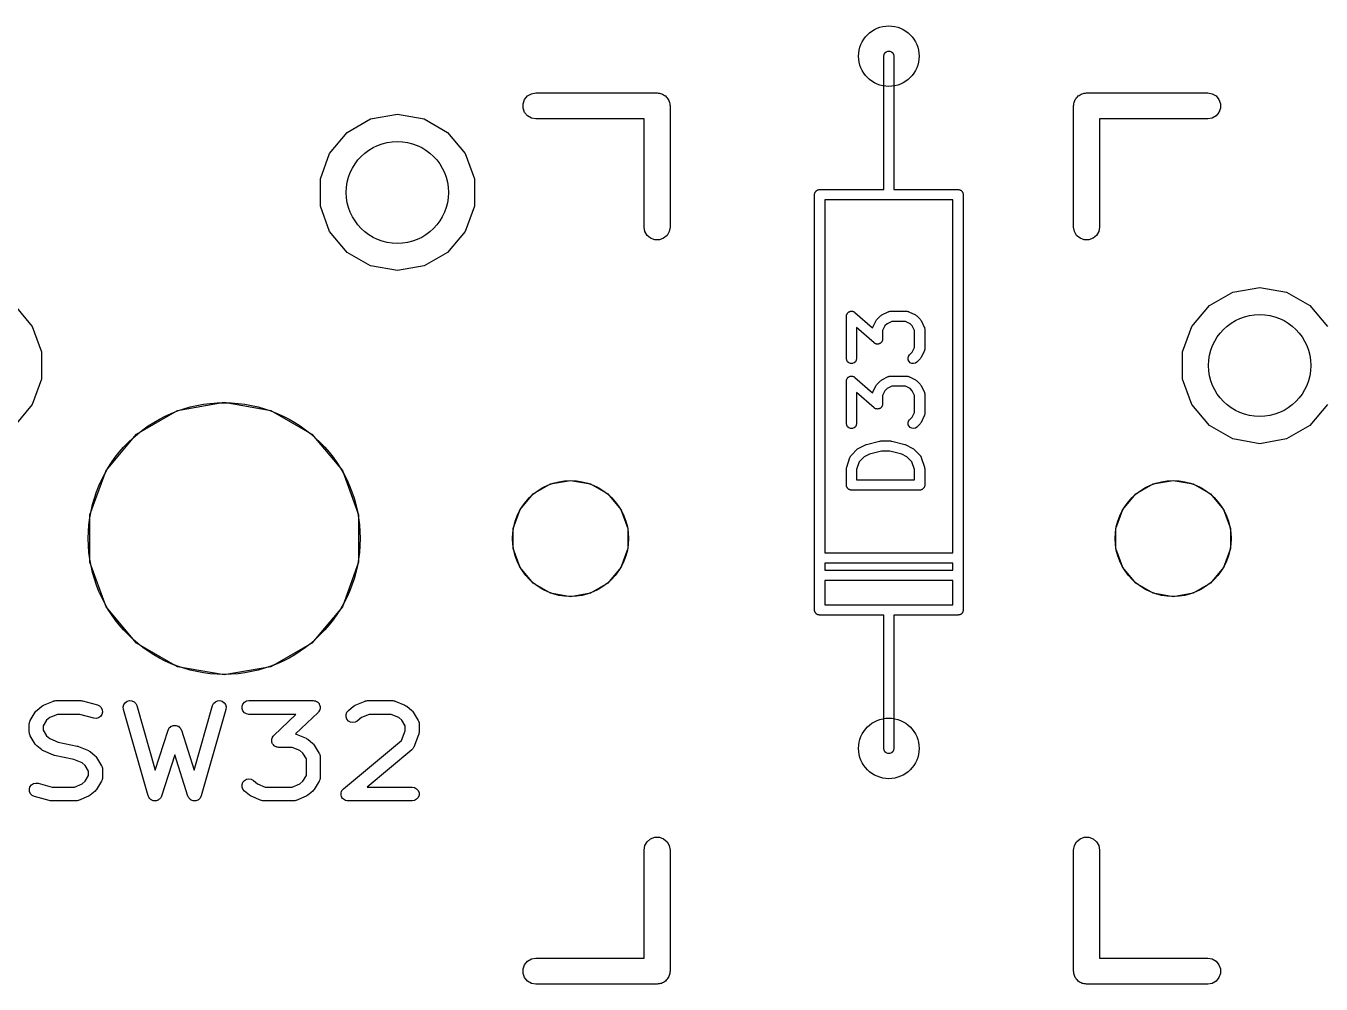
# Model space of a CAD drawing. Header units: millimetres. Extents: x 99 to 267, y 100 to 221.
# Drawn here: x 135.14 to 154.14, y 141.49 to 155.55 of the extents above; entities that cross this region are included whole.
import ezdxf

# ---------------------------------------------------------------- set-up
doc = ezdxf.new("R2010")
doc.units = ezdxf.units.MM
doc.layers.add('BLACK', color=7, linetype='Continuous')
doc.layers.add('PCB', color=4, linetype='Continuous')

# ---------------------------------------------------------------- blocks, each defined once
blk = doc.blocks.new('PCB詳細')
at = {"layer": 'BLACK'}
for p, q in [((83.925, -90.92), (83.9295, -90.8943)), ((83.925, -92.19), (83.925, -90.92)), ((83.9295, -90.8943), (83.9425, -90.8718)), ((83.9425, -90.8718), (83.9625, -90.855)), ((83.9625, -90.855), (83.987, -90.8461)), ((83.987, -90.8461), (84.013, -90.8461)), ((84.013, -90.8461), (84.0375, -90.855)), ((84.0375, -90.855), (84.0575, -90.8718)), ((84.0575, -90.8718), (84.0705, -90.8943)), ((84.0705, -90.8943), (84.075, -90.92)), ((84.075, -90.92), (84.075, -92.19)), ((78.6344, -91.6169), (78.657, -91.5547)), ((78.657, -91.5547), (78.6995, -91.5041)), ((78.6995, -91.5041), (78.7568, -91.471)), ((78.7568, -91.471), (78.822, -91.4595)), ((78.822, -91.4595), (80.6, -91.4595)), ((80.6, -91.4595), (80.6164, -91.4624)), ((80.6164, -91.4624), (80.6331, -91.4624)), ((80.6331, -91.4624), (80.6487, -91.4681)), ((80.6487, -91.4681), (80.6652, -91.471)), ((80.6652, -91.471), (80.6796, -91.4793)), ((80.6796, -91.4793), (80.6953, -91.485)), ((80.6953, -91.485), (80.708, -91.4957)), ((80.708, -91.4957), (80.7225, -91.5041)), ((80.7225, -91.5041), (80.7332, -91.5168)), ((80.7332, -91.5168), (80.7459, -91.5275)), ((80.7459, -91.5275), (80.7543, -91.542)), ((80.7543, -91.542), (80.765, -91.5547)), ((80.765, -91.5547), (80.7707, -91.5704)), ((80.7707, -91.5704), (80.779, -91.5848)), ((86.721, -91.5848), (86.7293, -91.5704)), ((86.7293, -91.5704), (86.735, -91.5547)), ((86.735, -91.5547), (86.7457, -91.542)), ((86.7457, -91.542), (86.7541, -91.5275)), ((86.7541, -91.5275), (86.7668, -91.5168)), ((86.7668, -91.5168), (86.7775, -91.5041)), ((86.7775, -91.5041), (86.792, -91.4957)), ((86.792, -91.4957), (86.8047, -91.485)), ((86.8047, -91.485), (86.8204, -91.4793)), ((86.8204, -91.4793), (86.8348, -91.471)), ((86.8348, -91.471), (86.8513, -91.4681)), ((86.8513, -91.4681), (86.8669, -91.4624)), ((86.8669, -91.4624), (86.8836, -91.4624)), ((86.8836, -91.4624), (86.9, -91.4595)), ((86.9, -91.4595), (88.678, -91.4595)), ((88.678, -91.4595), (88.7432, -91.471)), ((88.7432, -91.471), (88.8005, -91.5041)), ((88.8005, -91.5041), (88.843, -91.5547)), ((88.843, -91.5547), (88.8656, -91.6169)), ((78.6344, -91.6831), (78.6344, -91.6169)), ((78.657, -91.7452), (78.6344, -91.6831)), ((78.6995, -91.7959), (78.657, -91.7452)), ((80.779, -91.5848), (80.7819, -91.6013)), ((80.7819, -91.6013), (80.7876, -91.6169)), ((80.7876, -91.6169), (80.7876, -91.6336)), ((80.7876, -91.6336), (80.7905, -91.65)), ((80.7905, -91.65), (80.7905, -93.428)), ((86.7095, -91.65), (86.7124, -91.6336)), ((86.7095, -93.428), (86.7095, -91.65)), ((86.7124, -91.6169), (86.7181, -91.6013)), ((86.7124, -91.6336), (86.7124, -91.6169)), ((86.7181, -91.6013), (86.721, -91.5848)), ((88.843, -91.7452), (88.8005, -91.7959)), ((88.8656, -91.6831), (88.843, -91.7452)), ((88.8656, -91.6169), (88.8656, -91.6831)), ((76.0525, -92.0411), (76.3976, -91.8418)), ((76.3976, -91.8418), (76.79, -91.7726)), ((76.79, -91.7726), (77.1824, -91.8418)), ((77.1824, -91.8418), (77.5275, -92.0411)), ((78.7568, -91.829), (78.6995, -91.7959)), ((78.822, -91.8405), (78.7568, -91.829)), ((80.4095, -91.8405), (78.822, -91.8405)), ((80.4095, -93.428), (80.4095, -91.8405)), ((88.678, -91.8405), (87.0905, -91.8405)), ((87.0905, -91.8405), (87.0905, -93.428)), ((88.7432, -91.829), (88.678, -91.8405)), ((88.8005, -91.7959), (88.7432, -91.829)), ((75.7964, -92.3463), (76.0525, -92.0411)), ((77.5275, -92.0411), (77.7836, -92.3463)), ((83.925, -92.877), (83.925, -92.19)), ((84.075, -92.19), (84.075, -92.877)), ((75.6601, -92.7208), (75.7964, -92.3463)), ((77.7836, -92.3463), (77.9199, -92.7208)), ((75.6601, -93.1192), (75.6601, -92.7208)), ((77.9199, -92.7208), (77.9199, -93.1192)), ((82.919, -92.9145), (82.9233, -92.9095)), ((82.9233, -92.9095), (82.9265, -92.9038)), ((82.9265, -92.9038), (82.9316, -92.8996)), ((82.9316, -92.8996), (82.9358, -92.8945)), ((82.9358, -92.8945), (82.9415, -92.8913)), ((82.9415, -92.8913), (82.9465, -92.887)), ((82.9465, -92.887), (82.9527, -92.8848)), ((82.9527, -92.8848), (82.9583, -92.8815)), ((82.9583, -92.8815), (82.9648, -92.8804)), ((82.9648, -92.8804), (82.971, -92.8781)), ((82.971, -92.8781), (82.9775, -92.8781)), ((82.9775, -92.8781), (82.984, -92.877)), ((82.984, -92.877), (83.925, -92.877)), ((84.075, -92.877), (85.016, -92.877)), ((85.016, -92.877), (85.0225, -92.8781)), ((85.0225, -92.8781), (85.029, -92.8781)), ((85.029, -92.8781), (85.0352, -92.8804)), ((85.0352, -92.8804), (85.0417, -92.8815)), ((85.0417, -92.8815), (85.0473, -92.8848)), ((85.0473, -92.8848), (85.0535, -92.887)), ((85.0535, -92.887), (85.0585, -92.8913)), ((85.0585, -92.8913), (85.0642, -92.8945)), ((85.0642, -92.8945), (85.0684, -92.8996)), ((85.0684, -92.8996), (85.0735, -92.9038)), ((85.0735, -92.9038), (85.0767, -92.9095)), ((85.0767, -92.9095), (85.081, -92.9145)), ((82.909, -92.952), (82.9101, -92.9455)), ((82.909, -99.048), (82.909, -92.952)), ((82.9101, -92.939), (82.9124, -92.9328)), ((82.9101, -92.9455), (82.9101, -92.939)), ((82.9124, -92.9328), (82.9135, -92.9263)), ((82.9135, -92.9263), (82.9168, -92.9207)), ((82.9168, -92.9207), (82.919, -92.9145)), ((84, -93.027), (83.059, -93.027)), ((83.059, -93.027), (83.059, -98.211)), ((84.941, -93.027), (84, -93.027)), ((84.941, -98.211), (84.941, -93.027)), ((85.081, -92.9145), (85.0832, -92.9207)), ((85.0832, -92.9207), (85.0865, -92.9263)), ((85.0865, -92.9263), (85.0876, -92.9328)), ((85.0876, -92.9328), (85.0899, -92.939)), ((85.0899, -92.939), (85.0899, -92.9455)), ((85.0899, -92.9455), (85.091, -92.952)), ((85.091, -92.952), (85.091, -99.048)), ((75.7964, -93.4937), (75.6601, -93.1192)), ((77.9199, -93.1192), (77.7836, -93.4937)), ((80.421, -93.4932), (80.4095, -93.428)), ((80.7905, -93.428), (80.779, -93.4932)), ((86.721, -93.4932), (86.7095, -93.428)), ((87.0905, -93.428), (87.079, -93.4932)), ((76.0525, -93.7989), (75.7964, -93.4937)), ((77.7836, -93.4937), (77.5275, -93.7989)), ((80.4541, -93.5505), (80.421, -93.4932)), ((80.5048, -93.593), (80.4541, -93.5505)), ((80.5669, -93.6156), (80.5048, -93.593)), ((80.6331, -93.6156), (80.5669, -93.6156)), ((80.6953, -93.593), (80.6331, -93.6156)), ((80.7459, -93.5505), (80.6953, -93.593)), ((80.779, -93.4932), (80.7459, -93.5505)), ((86.7541, -93.5505), (86.721, -93.4932)), ((86.8047, -93.593), (86.7541, -93.5505)), ((86.8669, -93.6156), (86.8047, -93.593)), ((86.9331, -93.6156), (86.8669, -93.6156)), ((86.9952, -93.593), (86.9331, -93.6156)), ((87.0459, -93.5505), (86.9952, -93.593)), ((87.079, -93.4932), (87.0459, -93.5505)), ((76.3976, -93.9982), (76.0525, -93.7989)), ((77.5275, -93.7989), (77.1824, -93.9982)), ((76.79, -94.0674), (76.3976, -93.9982)), ((77.1824, -93.9982), (76.79, -94.0674)), ((88.7025, -94.5811), (89.0476, -94.3818)), ((89.0476, -94.3818), (89.44, -94.3126)), ((89.44, -94.3126), (89.8324, -94.3818)), ((89.8324, -94.3818), (90.1775, -94.5811)), ((71.1775, -94.5811), (71.4336, -94.8863)), ((88.4464, -94.8863), (88.7025, -94.5811)), ((90.1775, -94.5811), (90.4336, -94.8863)), ((83.3774, -94.7381), (83.3787, -94.7309)), ((83.3774, -95.3571), (83.3774, -94.7381)), ((83.3787, -94.7309), (83.3788, -94.7235)), ((83.3788, -94.7235), (83.3809, -94.7181)), ((83.3809, -94.7181), (83.3819, -94.7124)), ((83.3819, -94.7124), (83.3856, -94.7061)), ((83.3856, -94.7061), (83.3882, -94.6993)), ((83.3882, -94.6993), (83.392, -94.6949)), ((83.392, -94.6949), (83.3949, -94.6899)), ((83.3949, -94.6899), (83.4005, -94.6852)), ((83.4005, -94.6852), (83.4054, -94.6797)), ((83.4054, -94.6797), (83.4104, -94.6769)), ((83.4104, -94.6769), (83.4149, -94.6731)), ((83.4149, -94.6731), (83.4218, -94.6706)), ((83.4218, -94.6706), (83.4282, -94.6671)), ((83.4282, -94.6671), (83.4339, -94.6662)), ((83.4339, -94.6662), (83.4394, -94.6642)), ((83.4394, -94.6642), (83.4467, -94.6642)), ((83.4467, -94.6642), (83.4539, -94.6631)), ((83.4539, -94.6631), (83.4596, -94.6642)), ((83.4596, -94.6642), (83.4654, -94.6642)), ((83.4654, -94.6642), (83.4723, -94.6667)), ((83.4723, -94.6667), (83.4795, -94.6682)), ((83.4795, -94.6682), (83.4844, -94.6712)), ((83.4844, -94.6712), (83.4899, -94.6731)), ((83.4899, -94.6731), (83.4955, -94.6779)), ((83.4955, -94.6779), (83.5018, -94.6817)), ((83.5018, -94.6817), (83.7618, -94.9091)), ((83.7663, -94.895), (83.8139, -94.7998)), ((83.8139, -94.7998), (83.821, -94.7901)), ((83.821, -94.7901), (83.8279, -94.7803)), ((83.8279, -94.7803), (83.8755, -94.7327)), ((83.8755, -94.7327), (83.8854, -94.7258)), ((83.8854, -94.7258), (83.895, -94.7186)), ((83.895, -94.7186), (83.9903, -94.671)), ((83.9903, -94.671), (83.9944, -94.6698)), ((83.9944, -94.6698), (83.9982, -94.6676)), ((83.9982, -94.6676), (84.0068, -94.6661)), ((84.0068, -94.6661), (84.0152, -94.6636)), ((84.0152, -94.6636), (84.0196, -94.6638)), ((84.0196, -94.6638), (84.0238, -94.6631)), ((84.0238, -94.6631), (84.2619, -94.6631)), ((84.2619, -94.6631), (84.2662, -94.6638)), ((84.2662, -94.6638), (84.2705, -94.6636)), ((84.2705, -94.6636), (84.2789, -94.6661)), ((84.2789, -94.6661), (84.2876, -94.6676)), ((84.2876, -94.6676), (84.2913, -94.6698)), ((84.2913, -94.6698), (84.2954, -94.671)), ((84.2954, -94.671), (84.3907, -94.7186)), ((84.3907, -94.7186), (84.4003, -94.7258)), ((84.4003, -94.7258), (84.4102, -94.7327)), ((84.4102, -94.7327), (84.4578, -94.7803)), ((84.4578, -94.7803), (84.4647, -94.7901)), ((84.4647, -94.7901), (84.4718, -94.7998)), ((84.4718, -94.7998), (84.5195, -94.895)), ((71.4336, -94.8863), (71.5699, -95.2608)), ((83.7839, -95.1279), (83.5274, -94.9034)), ((83.5274, -94.9034), (83.5274, -95.3571)), ((83.7618, -94.9091), (83.7629, -94.9029)), ((83.7629, -94.9029), (83.765, -94.8992)), ((83.765, -94.8992), (83.7663, -94.895)), ((83.9426, -94.8778), (83.9083, -94.9463)), ((83.9083, -94.9463), (83.9083, -95.0714)), ((83.973, -94.8474), (83.9426, -94.8778)), ((84.0415, -94.8131), (83.973, -94.8474)), ((84.2442, -94.8131), (84.0415, -94.8131)), ((84.3127, -94.8474), (84.2442, -94.8131)), ((84.3431, -94.8778), (84.3127, -94.8474)), ((84.3774, -94.9463), (84.3431, -94.8778)), ((84.3774, -95.1966), (84.3774, -94.9463)), ((84.5195, -94.895), (84.5207, -94.8992)), ((84.5207, -94.8992), (84.5229, -94.9029)), ((84.5229, -94.9029), (84.5244, -94.9116)), ((84.5244, -94.9116), (84.5269, -94.92)), ((84.5269, -94.92), (84.5266, -94.9243)), ((84.5266, -94.9243), (84.5274, -94.9286)), ((84.5274, -94.9286), (84.5274, -95.2143)), ((88.3101, -95.2608), (88.4464, -94.8863)), ((83.7902, -95.1317), (83.7839, -95.1279)), ((83.7958, -95.1364), (83.7902, -95.1317)), ((83.8013, -95.1384), (83.7958, -95.1364)), ((83.8062, -95.1414), (83.8013, -95.1384)), ((83.8134, -95.1428), (83.8062, -95.1414)), ((83.8203, -95.1453), (83.8134, -95.1428)), ((83.8261, -95.1453), (83.8203, -95.1453)), ((83.8318, -95.1464), (83.8261, -95.1453)), ((83.839, -95.1453), (83.8318, -95.1464)), ((83.8464, -95.1453), (83.839, -95.1453)), ((83.8518, -95.1433), (83.8464, -95.1453)), ((83.8575, -95.1424), (83.8518, -95.1433)), ((83.8639, -95.1389), (83.8575, -95.1424)), ((83.8708, -95.1364), (83.8639, -95.1389)), ((83.8753, -95.1327), (83.8708, -95.1364)), ((83.8803, -95.1299), (83.8753, -95.1327)), ((83.8852, -95.1243), (83.8803, -95.1299)), ((83.8908, -95.1196), (83.8852, -95.1243)), ((83.8937, -95.1146), (83.8908, -95.1196)), ((83.8975, -95.1103), (83.8937, -95.1146)), ((83.9001, -95.1034), (83.8975, -95.1103)), ((83.9038, -95.0971), (83.9001, -95.1034)), ((83.9048, -95.0914), (83.9038, -95.0971)), ((83.9069, -95.086), (83.9048, -95.0914)), ((83.9071, -95.0786), (83.9069, -95.086)), ((83.9083, -95.0714), (83.9071, -95.0786)), ((71.5699, -95.2608), (71.5699, -95.6592)), ((83.3819, -95.3828), (83.3774, -95.3571)), ((83.5274, -95.3571), (83.5229, -95.3828)), ((84.2824, -95.3506), (84.2892, -95.3254)), ((84.2847, -95.3766), (84.2824, -95.3506)), ((84.2957, -95.4002), (84.2847, -95.3766)), ((84.2892, -95.3254), (84.3041, -95.3041)), ((84.3041, -95.3041), (84.3431, -95.2651)), ((84.3431, -95.2651), (84.3774, -95.1966)), ((84.4578, -95.3626), (84.4102, -95.4102)), ((84.4647, -95.3527), (84.4578, -95.3626)), ((84.4718, -95.3431), (84.4647, -95.3527)), ((84.5195, -95.2478), (84.4718, -95.3431)), ((84.5207, -95.2437), (84.5195, -95.2478)), ((84.5229, -95.2399), (84.5207, -95.2437)), ((84.5244, -95.2313), (84.5229, -95.2399)), ((84.5269, -95.2229), (84.5244, -95.2313)), ((84.5274, -95.2143), (84.5266, -95.2185)), ((84.5266, -95.2185), (84.5269, -95.2229)), ((88.3101, -95.6592), (88.3101, -95.2608)), ((83.3949, -95.4054), (83.3819, -95.3828)), ((83.4149, -95.4221), (83.3949, -95.4054)), ((83.4394, -95.431), (83.4149, -95.4221)), ((83.4654, -95.431), (83.4394, -95.431)), ((83.4899, -95.4221), (83.4654, -95.431)), ((83.5098, -95.4054), (83.4899, -95.4221)), ((83.5229, -95.3828), (83.5098, -95.4054)), ((84.3141, -95.4186), (84.2957, -95.4002)), ((84.3377, -95.4296), (84.3141, -95.4186)), ((84.3637, -95.4319), (84.3377, -95.4296)), ((84.3888, -95.4251), (84.3637, -95.4319)), ((84.4102, -95.4102), (84.3888, -95.4251)), ((71.5699, -95.6592), (71.4336, -96.0337)), ((83.3774, -95.6905), (83.3787, -95.6833)), ((83.3774, -96.3095), (83.3774, -95.6905)), ((83.3787, -95.6833), (83.3788, -95.6759)), ((83.3788, -95.6759), (83.3809, -95.6705)), ((83.3809, -95.6705), (83.3819, -95.6648)), ((83.3819, -95.6648), (83.3856, -95.6585)), ((83.3856, -95.6585), (83.3882, -95.6516)), ((83.3882, -95.6516), (83.392, -95.6473)), ((83.392, -95.6473), (83.3949, -95.6423)), ((83.3949, -95.6423), (83.4005, -95.6376)), ((83.4005, -95.6376), (83.4054, -95.632)), ((83.4054, -95.632), (83.4104, -95.6292)), ((83.4104, -95.6292), (83.4149, -95.6255)), ((83.4149, -95.6255), (83.4218, -95.623)), ((83.4218, -95.623), (83.4282, -95.6195)), ((83.4282, -95.6195), (83.4339, -95.6186)), ((83.4339, -95.6186), (83.4394, -95.6166)), ((83.4394, -95.6166), (83.4467, -95.6166)), ((83.4467, -95.6166), (83.4539, -95.6155)), ((83.4539, -95.6155), (83.4596, -95.6166)), ((83.4596, -95.6166), (83.4654, -95.6166)), ((83.4654, -95.6166), (83.4723, -95.6191)), ((83.4723, -95.6191), (83.4795, -95.6205)), ((83.4795, -95.6205), (83.4844, -95.6235)), ((83.4844, -95.6235), (83.4899, -95.6255)), ((83.4899, -95.6255), (83.4955, -95.6302)), ((83.4955, -95.6302), (83.5018, -95.634)), ((83.5018, -95.634), (83.7618, -95.8615)), ((83.7663, -95.8474), (83.8139, -95.7522)), ((83.8139, -95.7522), (83.821, -95.7425)), ((83.821, -95.7425), (83.8279, -95.7327)), ((83.8279, -95.7327), (83.8755, -95.6851)), ((83.8755, -95.6851), (83.8854, -95.6782)), ((83.8854, -95.6782), (83.895, -95.671)), ((83.895, -95.671), (83.9903, -95.6234)), ((83.9903, -95.6234), (83.9944, -95.6222)), ((83.9944, -95.6222), (83.9982, -95.62)), ((83.9982, -95.62), (84.0068, -95.6185)), ((84.0068, -95.6185), (84.0152, -95.616)), ((84.0152, -95.616), (84.0196, -95.6162)), ((84.0196, -95.6162), (84.0238, -95.6155)), ((84.0238, -95.6155), (84.2619, -95.6155)), ((84.2619, -95.6155), (84.2662, -95.6162)), ((84.2662, -95.6162), (84.2705, -95.616)), ((84.2705, -95.616), (84.2789, -95.6185)), ((84.2789, -95.6185), (84.2876, -95.62)), ((84.2876, -95.62), (84.2913, -95.6222)), ((84.2913, -95.6222), (84.2954, -95.6234)), ((84.2954, -95.6234), (84.3907, -95.671)), ((84.3907, -95.671), (84.4003, -95.6782)), ((84.4003, -95.6782), (84.4102, -95.6851)), ((84.4102, -95.6851), (84.4578, -95.7327)), ((84.4578, -95.7327), (84.4647, -95.7425)), ((84.4647, -95.7425), (84.4718, -95.7522)), ((84.4718, -95.7522), (84.5195, -95.8474)), ((88.4464, -96.0337), (88.3101, -95.6592)), ((83.7839, -96.0803), (83.5274, -95.8558)), ((83.5274, -95.8558), (83.5274, -96.3095)), ((83.7618, -95.8615), (83.7629, -95.8553)), ((83.7629, -95.8553), (83.765, -95.8516)), ((83.765, -95.8516), (83.7663, -95.8474)), ((83.9426, -95.8301), (83.9083, -95.8987)), ((83.9083, -95.8987), (83.9083, -96.0238)), ((83.973, -95.7997), (83.9426, -95.8301)), ((84.0415, -95.7655), (83.973, -95.7997)), ((84.2442, -95.7655), (84.0415, -95.7655)), ((84.3127, -95.7997), (84.2442, -95.7655)), ((84.3431, -95.8301), (84.3127, -95.7997)), ((84.3774, -95.8987), (84.3431, -95.8301)), ((84.3774, -96.149), (84.3774, -95.8987)), ((84.5195, -95.8474), (84.5207, -95.8516)), ((84.5207, -95.8516), (84.5229, -95.8553)), ((84.5229, -95.8553), (84.5244, -95.864)), ((84.5244, -95.864), (84.5269, -95.8724)), ((84.5269, -95.8724), (84.5266, -95.8767)), ((84.5266, -95.8767), (84.5274, -95.881)), ((84.5274, -95.881), (84.5274, -96.1667)), ((71.4336, -96.0337), (71.1775, -96.3389)), ((72.9634, -96.4667), (73.5654, -96.1192)), ((73.5654, -96.1192), (74.25, -95.9985)), ((74.25, -95.9985), (74.9346, -96.1192)), ((74.9346, -96.1192), (75.5365, -96.4667)), ((83.7902, -96.084), (83.7839, -96.0803)), ((83.7958, -96.0888), (83.7902, -96.084)), ((83.8013, -96.0907), (83.7958, -96.0888)), ((83.8062, -96.0937), (83.8013, -96.0907)), ((83.8134, -96.0952), (83.8062, -96.0937)), ((83.8203, -96.0977), (83.8134, -96.0952)), ((83.8261, -96.0977), (83.8203, -96.0977)), ((83.8318, -96.0988), (83.8261, -96.0977)), ((83.839, -96.0977), (83.8318, -96.0988)), ((83.8464, -96.0977), (83.839, -96.0977)), ((83.8518, -96.0957), (83.8464, -96.0977)), ((83.8575, -96.0948), (83.8518, -96.0957)), ((83.8639, -96.0913), (83.8575, -96.0948)), ((83.8708, -96.0888), (83.8639, -96.0913)), ((83.8753, -96.085), (83.8708, -96.0888)), ((83.8803, -96.0823), (83.8753, -96.085)), ((83.8852, -96.0767), (83.8803, -96.0823)), ((83.8908, -96.072), (83.8852, -96.0767)), ((83.8937, -96.067), (83.8908, -96.072)), ((83.8975, -96.0626), (83.8937, -96.067)), ((83.9001, -96.0558), (83.8975, -96.0626)), ((83.9038, -96.0495), (83.9001, -96.0558)), ((83.9048, -96.0438), (83.9038, -96.0495)), ((83.9069, -96.0384), (83.9048, -96.0438)), ((83.9071, -96.031), (83.9069, -96.0384)), ((83.9083, -96.0238), (83.9071, -96.031)), ((88.7025, -96.3389), (88.4464, -96.0337)), ((90.4336, -96.0337), (90.1775, -96.3389)), ((83.3819, -96.3352), (83.3774, -96.3095)), ((83.5274, -96.3095), (83.5229, -96.3352)), ((84.2824, -96.303), (84.2892, -96.2778)), ((84.2847, -96.3289), (84.2824, -96.303)), ((84.2957, -96.3525), (84.2847, -96.3289)), ((84.2892, -96.2778), (84.3041, -96.2565)), ((84.3041, -96.2565), (84.3431, -96.2175)), ((84.3431, -96.2175), (84.3774, -96.149)), ((84.4578, -96.3149), (84.4102, -96.3626)), ((84.4647, -96.3051), (84.4578, -96.3149)), ((84.4718, -96.2954), (84.4647, -96.3051)), ((84.5195, -96.2002), (84.4718, -96.2954)), ((84.5207, -96.1961), (84.5195, -96.2002)), ((84.5229, -96.1923), (84.5207, -96.1961)), ((84.5244, -96.1837), (84.5229, -96.1923)), ((84.5269, -96.1752), (84.5244, -96.1837)), ((84.5274, -96.1667), (84.5266, -96.1709)), ((84.5266, -96.1709), (84.5269, -96.1752)), ((72.5166, -96.9992), (72.9634, -96.4667)), ((75.5365, -96.4667), (75.9834, -96.9992)), ((83.3949, -96.3577), (83.3819, -96.3352)), ((83.4149, -96.3745), (83.3949, -96.3577)), ((83.4394, -96.3834), (83.4149, -96.3745)), ((83.4654, -96.3834), (83.4394, -96.3834)), ((83.4899, -96.3745), (83.4654, -96.3834)), ((83.5098, -96.3577), (83.4899, -96.3745)), ((83.5229, -96.3352), (83.5098, -96.3577)), ((84.3141, -96.371), (84.2957, -96.3525)), ((84.3377, -96.382), (84.3141, -96.371)), ((84.3637, -96.3842), (84.3377, -96.382)), ((84.3888, -96.3775), (84.3637, -96.3842)), ((84.4102, -96.3626), (84.3888, -96.3775)), ((89.0476, -96.5382), (88.7025, -96.3389)), ((90.1775, -96.3389), (89.8324, -96.5382)), ((83.447, -96.7803), (83.5422, -96.6851)), ((83.5422, -96.6851), (83.552, -96.6782)), ((83.552, -96.6782), (83.5617, -96.671)), ((83.5617, -96.671), (83.6569, -96.6234)), ((83.6569, -96.6234), (83.6648, -96.6211)), ((83.6648, -96.6211), (83.6723, -96.6177)), ((83.6723, -96.6177), (83.8628, -96.5701)), ((83.8628, -96.5701), (83.8719, -96.5694)), ((83.8719, -96.5694), (83.881, -96.5679)), ((83.881, -96.5679), (84.0238, -96.5679)), ((84.0238, -96.5679), (84.0328, -96.5694)), ((84.0328, -96.5694), (84.042, -96.5701)), ((84.042, -96.5701), (84.2325, -96.6177)), ((84.2325, -96.6177), (84.24, -96.6211)), ((84.24, -96.6211), (84.2478, -96.6234)), ((84.2478, -96.6234), (84.3431, -96.671)), ((84.3431, -96.671), (84.3527, -96.6782)), ((84.3527, -96.6782), (84.3626, -96.6851)), ((84.3626, -96.6851), (84.4578, -96.7803)), ((89.44, -96.6074), (89.0476, -96.5382)), ((89.8324, -96.5382), (89.44, -96.6074)), ((83.3812, -96.9525), (83.4288, -96.8096)), ((83.4288, -96.8096), (83.4309, -96.8058)), ((83.4309, -96.8058), (83.432, -96.8016)), ((83.432, -96.8016), (83.4371, -96.7944)), ((83.4371, -96.7944), (83.4413, -96.7867)), ((83.4413, -96.7867), (83.4445, -96.7838)), ((83.4445, -96.7838), (83.447, -96.7803)), ((83.5656, -96.8738), (83.5274, -96.9884)), ((83.6397, -96.7997), (83.5656, -96.8738)), ((83.7167, -96.7612), (83.6397, -96.7997)), ((83.8902, -96.7179), (83.7167, -96.7612)), ((84.0146, -96.7179), (83.8902, -96.7179)), ((84.1881, -96.7612), (84.0146, -96.7179)), ((84.2651, -96.7997), (84.1881, -96.7612)), ((84.3392, -96.8738), (84.2651, -96.7997)), ((84.3774, -96.9884), (84.3392, -96.8738)), ((84.4578, -96.7803), (84.4603, -96.7838)), ((84.4603, -96.7838), (84.4635, -96.7867)), ((84.4635, -96.7867), (84.4677, -96.7944)), ((84.4677, -96.7944), (84.4727, -96.8016)), ((84.4727, -96.8016), (84.4739, -96.8058)), ((84.4739, -96.8058), (84.4759, -96.8096)), ((84.4759, -96.8096), (84.5235, -96.9525)), ((72.2789, -97.6524), (72.5166, -96.9992)), ((75.9834, -96.9992), (76.2211, -97.6524)), ((83.3774, -96.9762), (83.3795, -96.9643)), ((83.3774, -97.2143), (83.3774, -96.9762)), ((83.3795, -96.9643), (83.3812, -96.9525)), ((83.5274, -96.9884), (83.5274, -97.1393)), ((84.3774, -97.1393), (84.3774, -96.9884)), ((84.5235, -96.9525), (84.5253, -96.9643)), ((84.5253, -96.9643), (84.5274, -96.9762)), ((84.5274, -96.9762), (84.5274, -97.2143)), ((78.781, -97.3457), (79.0379, -97.1974)), ((79.0379, -97.1974), (79.33, -97.1458)), ((79.33, -97.1458), (79.6221, -97.1974)), ((79.6221, -97.1974), (79.879, -97.3457)), ((83.3785, -97.2207), (83.3774, -97.2143)), ((83.3785, -97.2273), (83.3785, -97.2207)), ((83.3808, -97.2335), (83.3785, -97.2273)), ((83.3819, -97.2399), (83.3808, -97.2335)), ((83.3852, -97.2456), (83.3819, -97.2399)), ((83.3874, -97.2518), (83.3852, -97.2456)), ((83.3916, -97.2568), (83.3874, -97.2518)), ((83.3949, -97.2625), (83.3916, -97.2568)), ((83.4, -97.2667), (83.3949, -97.2625)), ((83.4042, -97.2717), (83.4, -97.2667)), ((83.4099, -97.275), (83.4042, -97.2717)), ((83.4149, -97.2792), (83.4099, -97.275)), ((83.421, -97.2815), (83.4149, -97.2792)), ((83.5274, -97.1393), (84.3774, -97.1393)), ((84.4899, -97.2792), (84.4837, -97.2815)), ((84.4949, -97.275), (84.4899, -97.2792)), ((84.5006, -97.2717), (84.4949, -97.275)), ((84.5048, -97.2667), (84.5006, -97.2717)), ((84.5098, -97.2625), (84.5048, -97.2667)), ((84.5131, -97.2568), (84.5098, -97.2625)), ((84.5173, -97.2518), (84.5131, -97.2568)), ((84.5196, -97.2456), (84.5173, -97.2518)), ((84.5229, -97.2399), (84.5196, -97.2456)), ((84.524, -97.2335), (84.5229, -97.2399)), ((84.5262, -97.2273), (84.524, -97.2335)), ((84.5274, -97.2143), (84.5262, -97.2207)), ((84.5262, -97.2207), (84.5262, -97.2273)), ((87.621, -97.3457), (87.8779, -97.1974)), ((87.8779, -97.1974), (88.17, -97.1458)), ((88.17, -97.1458), (88.4621, -97.1974)), ((88.4621, -97.1974), (88.719, -97.3457)), ((78.5903, -97.5729), (78.781, -97.3457)), ((79.879, -97.3457), (80.0697, -97.5729)), ((83.4267, -97.2848), (83.421, -97.2815)), ((83.4332, -97.2859), (83.4267, -97.2848)), ((83.4394, -97.2881), (83.4332, -97.2859)), ((83.4459, -97.2881), (83.4394, -97.2881)), ((83.4524, -97.2893), (83.4459, -97.2881)), ((84.4524, -97.2893), (83.4524, -97.2893)), ((84.4588, -97.2881), (84.4524, -97.2893)), ((84.4654, -97.2881), (84.4588, -97.2881)), ((84.4716, -97.2859), (84.4654, -97.2881)), ((84.478, -97.2848), (84.4716, -97.2859)), ((84.4837, -97.2815), (84.478, -97.2848)), ((87.4303, -97.5729), (87.621, -97.3457)), ((88.719, -97.3457), (88.9097, -97.5729)), ((72.2789, -98.3476), (72.2789, -97.6524)), ((76.2211, -97.6524), (76.2211, -98.3476)), ((78.4888, -97.8517), (78.5903, -97.5729)), ((80.0697, -97.5729), (80.1712, -97.8517)), ((87.3288, -97.8517), (87.4303, -97.5729)), ((88.9097, -97.5729), (89.0112, -97.8517)), ((78.4888, -98.1483), (78.4888, -97.8517)), ((80.1712, -97.8517), (80.1712, -98.1483)), ((87.3288, -98.1483), (87.3288, -97.8517)), ((89.0112, -97.8517), (89.0112, -98.1483)), ((78.5903, -98.4271), (78.4888, -98.1483)), ((80.1712, -98.1483), (80.0697, -98.4271)), ((83.059, -98.211), (84.941, -98.211)), ((87.4303, -98.4271), (87.3288, -98.1483)), ((89.0112, -98.1483), (88.9097, -98.4271)), ((72.5166, -99.0008), (72.2789, -98.3476)), ((76.2211, -98.3476), (75.9834, -99.0008)), ((83.059, -98.361), (83.059, -98.465)), ((84.941, -98.361), (83.059, -98.361)), ((84.941, -98.465), (84.941, -98.361)), ((78.781, -98.6543), (78.5903, -98.4271)), ((80.0697, -98.4271), (79.879, -98.6543)), ((83.059, -98.465), (84.941, -98.465)), ((87.621, -98.6543), (87.4303, -98.4271)), ((88.9097, -98.4271), (88.719, -98.6543)), ((79.0379, -98.8026), (78.781, -98.6543)), ((79.879, -98.6543), (79.6221, -98.8026)), ((84.941, -98.615), (83.059, -98.615)), ((83.059, -98.615), (83.059, -98.973)), ((84.941, -98.973), (84.941, -98.615)), ((87.8779, -98.8026), (87.621, -98.6543)), ((88.719, -98.6543), (88.4621, -98.8026)), ((79.33, -98.8541), (79.0379, -98.8026)), ((79.6221, -98.8026), (79.33, -98.8541)), ((83.059, -98.973), (84, -98.973)), ((84, -98.973), (84.941, -98.973)), ((88.17, -98.8541), (87.8779, -98.8026)), ((88.4621, -98.8026), (88.17, -98.8541)), ((72.9634, -99.5332), (72.5166, -99.0008)), ((75.9834, -99.0008), (75.5365, -99.5332)), ((82.9101, -99.0545), (82.909, -99.048)), ((82.9101, -99.061), (82.9101, -99.0545)), ((82.9124, -99.0672), (82.9101, -99.061)), ((82.9135, -99.0737), (82.9124, -99.0672)), ((82.9168, -99.0793), (82.9135, -99.0737)), ((82.919, -99.0855), (82.9168, -99.0793)), ((82.9233, -99.0905), (82.919, -99.0855)), ((82.9265, -99.0962), (82.9233, -99.0905)), ((82.9316, -99.1004), (82.9265, -99.0962)), ((82.9358, -99.1055), (82.9316, -99.1004)), ((82.9415, -99.1087), (82.9358, -99.1055)), ((82.9465, -99.113), (82.9415, -99.1087)), ((82.9527, -99.1152), (82.9465, -99.113)), ((82.9583, -99.1185), (82.9527, -99.1152)), ((82.9648, -99.1196), (82.9583, -99.1185)), ((82.971, -99.1219), (82.9648, -99.1196)), ((82.9775, -99.1219), (82.971, -99.1219)), ((82.984, -99.123), (82.9775, -99.1219)), ((83.925, -99.123), (82.984, -99.123)), ((83.925, -99.81), (83.925, -99.123)), ((85.016, -99.123), (84.075, -99.123)), ((84.075, -99.123), (84.075, -99.81)), ((85.0225, -99.1219), (85.016, -99.123)), ((85.029, -99.1219), (85.0225, -99.1219)), ((85.0352, -99.1196), (85.029, -99.1219)), ((85.0417, -99.1185), (85.0352, -99.1196)), ((85.0473, -99.1152), (85.0417, -99.1185)), ((85.0535, -99.113), (85.0473, -99.1152)), ((85.0585, -99.1087), (85.0535, -99.113)), ((85.0642, -99.1055), (85.0585, -99.1087)), ((85.0684, -99.1004), (85.0642, -99.1055)), ((85.0735, -99.0962), (85.0684, -99.1004)), ((85.0767, -99.0905), (85.0735, -99.0962)), ((85.081, -99.0855), (85.0767, -99.0905)), ((85.0832, -99.0793), (85.081, -99.0855)), ((85.0865, -99.0737), (85.0832, -99.0793)), ((85.0876, -99.0672), (85.0865, -99.0737)), ((85.0899, -99.061), (85.0876, -99.0672)), ((85.091, -99.048), (85.0899, -99.0545)), ((85.0899, -99.0545), (85.0899, -99.061)), ((73.5654, -99.8808), (72.9634, -99.5332)), ((75.5365, -99.5332), (74.9346, -99.8808)), ((74.25, -100.002), (73.5654, -99.8808)), ((74.9346, -99.8808), (74.25, -100.002)), ((83.925, -101.08), (83.925, -99.81)), ((84.075, -99.81), (84.075, -101.08)), ((71.4998, -100.522), (71.5724, -100.462)), ((71.5724, -100.462), (71.5856, -100.454)), ((71.5856, -100.454), (71.5984, -100.446)), ((71.5984, -100.446), (71.7435, -100.386)), ((71.7435, -100.386), (71.7458, -100.385)), ((71.7458, -100.385), (71.7478, -100.384)), ((71.7478, -100.384), (71.7629, -100.381)), ((71.7629, -100.381), (71.7779, -100.378)), ((71.7779, -100.378), (71.7803, -100.378)), ((71.7803, -100.378), (71.7826, -100.378)), ((71.7826, -100.378), (72.1454, -100.378)), ((72.1454, -100.378), (72.159, -100.38)), ((72.159, -100.38), (72.1726, -100.382)), ((72.1726, -100.382), (72.3903, -100.442)), ((72.3903, -100.442), (72.4222, -100.457)), ((72.4222, -100.457), (72.4469, -100.482)), ((72.4469, -100.482), (72.4615, -100.515)), ((72.7698, -100.472), (72.7784, -100.438)), ((72.7735, -100.507), (72.7698, -100.472)), ((73.1363, -101.777), (72.7735, -100.507)), ((72.7784, -100.438), (72.7981, -100.409)), ((72.7981, -100.409), (72.8267, -100.388)), ((72.8267, -100.388), (72.8606, -100.378)), ((72.8606, -100.378), (72.8958, -100.381)), ((72.8958, -100.381), (72.928, -100.395)), ((72.928, -100.395), (72.9534, -100.42)), ((72.9534, -100.42), (72.9688, -100.452)), ((72.9688, -100.452), (73.2395, -101.399)), ((73.8091, -101.399), (74.0797, -100.452)), ((74.2751, -100.507), (73.9123, -101.777)), ((74.0797, -100.452), (74.0952, -100.42)), ((74.0952, -100.42), (74.1205, -100.395)), ((74.1205, -100.395), (74.1528, -100.381)), ((74.1528, -100.381), (74.188, -100.378)), ((74.188, -100.378), (74.2219, -100.388)), ((74.2219, -100.388), (74.2504, -100.409)), ((74.2504, -100.409), (74.2702, -100.438)), ((74.2702, -100.438), (74.2788, -100.472)), ((74.2788, -100.472), (74.2751, -100.507)), ((74.5128, -100.462), (74.5249, -100.429)), ((74.5128, -100.497), (74.5128, -100.462)), ((74.5249, -100.53), (74.5128, -100.497)), ((74.5249, -100.429), (74.5476, -100.402)), ((74.5476, -100.402), (74.5781, -100.384)), ((74.5781, -100.384), (74.6129, -100.378)), ((74.6129, -100.378), (75.5563, -100.378)), ((75.5563, -100.378), (75.5706, -100.38)), ((75.5706, -100.38), (75.585, -100.382)), ((75.585, -100.382), (75.5879, -100.383)), ((75.5879, -100.383), (75.591, -100.384)), ((75.591, -100.384), (75.6036, -100.391)), ((75.6036, -100.391), (75.6166, -100.398)), ((75.6166, -100.398), (75.6188, -100.4)), ((75.6188, -100.4), (75.6216, -100.402)), ((75.6216, -100.402), (75.6309, -100.413)), ((75.6309, -100.413), (75.6409, -100.423)), ((75.6409, -100.423), (75.6422, -100.426)), ((75.6422, -100.426), (75.6443, -100.429)), ((75.6443, -100.429), (75.6492, -100.442)), ((75.6492, -100.442), (75.655, -100.456)), ((75.6563, -100.497), (75.6514, -100.511)), ((75.655, -100.456), (75.6552, -100.459)), ((75.6552, -100.459), (75.6563, -100.462)), ((75.6563, -100.462), (75.6563, -100.476)), ((75.6563, -100.476), (75.6573, -100.491)), ((75.6573, -100.491), (75.6563, -100.494)), ((75.6563, -100.494), (75.6563, -100.497)), ((76.0718, -100.522), (76.1444, -100.462)), ((76.1444, -100.462), (76.1576, -100.454)), ((76.1576, -100.454), (76.1704, -100.446)), ((76.1704, -100.446), (76.3155, -100.386)), ((76.3155, -100.386), (76.3178, -100.385)), ((76.3178, -100.385), (76.3198, -100.384)), ((76.3198, -100.384), (76.3349, -100.381)), ((76.3349, -100.381), (76.3499, -100.378)), ((76.3499, -100.378), (76.3523, -100.378)), ((76.3523, -100.378), (76.3546, -100.378)), ((76.3546, -100.378), (76.7174, -100.378)), ((76.7174, -100.378), (76.7197, -100.378)), ((76.7197, -100.378), (76.7221, -100.378)), ((76.7221, -100.378), (76.7371, -100.381)), ((76.7371, -100.381), (76.7522, -100.384)), ((76.7522, -100.384), (76.7542, -100.385)), ((76.7542, -100.385), (76.7565, -100.386)), ((76.7565, -100.386), (76.9016, -100.446)), ((76.9016, -100.446), (76.9144, -100.454)), ((76.9144, -100.454), (76.9276, -100.462)), ((76.9276, -100.462), (77.0002, -100.522)), ((71.3925, -100.702), (71.3954, -100.695)), ((71.3954, -100.695), (71.3968, -100.687)), ((71.3968, -100.687), (71.4017, -100.678)), ((71.4017, -100.678), (71.4052, -100.669)), ((71.4052, -100.669), (71.4777, -100.548)), ((71.4777, -100.548), (71.4888, -100.535)), ((71.4888, -100.535), (71.4998, -100.522)), ((71.6431, -100.668), (71.5939, -100.75)), ((71.6907, -100.628), (71.6431, -100.668)), ((71.8029, -100.581), (71.6907, -100.628)), ((72.1316, -100.581), (71.8029, -100.581)), ((72.3359, -100.638), (72.1316, -100.581)), ((72.3711, -100.641), (72.3359, -100.638)), ((72.4052, -100.632), (72.3711, -100.641)), ((72.4343, -100.612), (72.4052, -100.632)), ((72.4548, -100.584), (72.4343, -100.612)), ((72.4643, -100.55), (72.4548, -100.584)), ((72.4615, -100.515), (72.4643, -100.55)), ((74.5476, -100.557), (74.5249, -100.53)), ((74.5781, -100.575), (74.5476, -100.557)), ((74.6129, -100.581), (74.5781, -100.575)), ((75.3023, -100.581), (74.6129, -100.581)), ((74.9782, -100.89), (75.3023, -100.581)), ((75.6264, -100.553), (75.2966, -100.867)), ((75.635, -100.541), (75.6264, -100.553)), ((75.6443, -100.53), (75.635, -100.541)), ((75.6454, -100.527), (75.6443, -100.53)), ((75.6473, -100.525), (75.6454, -100.527)), ((75.6514, -100.511), (75.6473, -100.525)), ((76.0367, -100.618), (76.0369, -100.582)), ((76.0487, -100.651), (76.0367, -100.618)), ((76.0369, -100.582), (76.049, -100.549)), ((76.0713, -100.678), (76.0487, -100.651)), ((76.049, -100.549), (76.0718, -100.522)), ((76.1018, -100.696), (76.0713, -100.678)), ((76.1365, -100.702), (76.1018, -100.696)), ((76.1713, -100.696), (76.1365, -100.702)), ((76.2019, -100.679), (76.1713, -100.696)), ((76.2627, -100.628), (76.2019, -100.679)), ((76.3749, -100.581), (76.2627, -100.628)), ((76.6971, -100.581), (76.3749, -100.581)), ((76.8093, -100.628), (76.6971, -100.581)), ((76.8569, -100.668), (76.8093, -100.628)), ((76.9061, -100.75), (76.8569, -100.668)), ((77.0002, -100.522), (77.0111, -100.535)), ((77.0111, -100.535), (77.0223, -100.548)), ((77.0223, -100.548), (77.0948, -100.669)), ((77.0948, -100.669), (77.0983, -100.678)), ((77.0983, -100.678), (77.1032, -100.687)), ((77.1032, -100.687), (77.1046, -100.695)), ((77.1046, -100.695), (77.1075, -100.702)), ((71.3907, -100.721), (71.3924, -100.712)), ((71.3907, -100.842), (71.3907, -100.721)), ((71.3924, -100.852), (71.3907, -100.842)), ((71.3924, -100.712), (71.3925, -100.702)), ((71.3925, -100.862), (71.3924, -100.852)), ((71.3954, -100.869), (71.3925, -100.862)), ((71.3968, -100.877), (71.3954, -100.869)), ((71.4017, -100.886), (71.3968, -100.877)), ((71.4052, -100.895), (71.4017, -100.886)), ((71.5939, -100.75), (71.5939, -100.814)), ((71.5939, -100.814), (71.6431, -100.896)), ((73.2395, -101.399), (73.4275, -100.811)), ((73.4275, -100.811), (73.4294, -100.808)), ((73.4294, -100.808), (73.4303, -100.804)), ((73.4303, -100.804), (73.4376, -100.792)), ((73.4376, -100.792), (73.4439, -100.78)), ((73.4439, -100.78), (73.4469, -100.777)), ((73.4469, -100.777), (73.4491, -100.774)), ((73.4491, -100.774), (73.4599, -100.766)), ((73.4599, -100.766), (73.4701, -100.756)), ((73.4701, -100.756), (73.4738, -100.755)), ((73.4738, -100.755), (73.477, -100.752)), ((73.477, -100.752), (73.49, -100.748)), ((73.49, -100.748), (73.5027, -100.743)), ((73.5027, -100.743), (73.5068, -100.743)), ((73.5068, -100.743), (73.5106, -100.742)), ((73.5106, -100.742), (73.5243, -100.742)), ((73.5243, -100.742), (73.538, -100.742)), ((73.538, -100.742), (73.5418, -100.743)), ((73.5418, -100.743), (73.5459, -100.743)), ((73.5459, -100.743), (73.5585, -100.748)), ((73.5585, -100.748), (73.5716, -100.752)), ((73.5716, -100.752), (73.5748, -100.755)), ((73.5748, -100.755), (73.5785, -100.756)), ((73.5785, -100.756), (73.5887, -100.766)), ((73.5887, -100.766), (73.5995, -100.774)), ((73.5995, -100.774), (73.6016, -100.777)), ((73.6016, -100.777), (73.6046, -100.78)), ((73.6046, -100.78), (73.611, -100.792)), ((73.611, -100.792), (73.6183, -100.804)), ((73.6183, -100.804), (73.6192, -100.808)), ((73.6192, -100.808), (73.6211, -100.811)), ((73.6211, -100.811), (73.8091, -101.399)), ((74.9696, -100.901), (74.9782, -100.89)), ((75.2966, -100.867), (75.3007, -100.868)), ((75.3007, -100.868), (75.3028, -100.869)), ((75.3028, -100.869), (75.3051, -100.87)), ((75.3051, -100.87), (75.4502, -100.93)), ((76.8504, -100.962), (76.9061, -100.823)), ((76.9061, -100.823), (76.9061, -100.75)), ((77.102, -100.88), (77.0295, -101.062)), ((77.1024, -100.879), (77.102, -100.88)), ((77.1032, -100.877), (77.1024, -100.879)), ((77.106, -100.861), (77.1032, -100.877)), ((77.1093, -100.846), (77.106, -100.861)), ((77.1075, -100.702), (77.1076, -100.712)), ((77.1076, -100.712), (77.1093, -100.721)), ((77.1093, -100.842), (77.109, -100.844)), ((77.109, -100.844), (77.1093, -100.846)), ((77.1093, -100.721), (77.1093, -100.842)), ((71.4777, -101.016), (71.4052, -100.895)), ((71.4889, -101.028), (71.4777, -101.016)), ((71.4998, -101.041), (71.4889, -101.028)), ((71.5724, -101.102), (71.4998, -101.041)), ((71.6431, -100.896), (71.6907, -100.936)), ((71.6907, -100.936), (71.8127, -100.987)), ((71.8127, -100.987), (72.0936, -101.045)), ((72.0936, -101.045), (72.1025, -101.049)), ((72.1025, -101.049), (72.1119, -101.051)), ((72.1119, -101.051), (72.2571, -101.111)), ((74.9473, -100.952), (74.9482, -100.949)), ((74.9482, -100.966), (74.9473, -100.952)), ((74.9482, -100.946), (74.9532, -100.932)), ((74.9482, -100.949), (74.9482, -100.946)), ((74.9482, -100.981), (74.9482, -100.966)), ((74.9493, -100.984), (74.9482, -100.981)), ((74.9495, -100.987), (74.9493, -100.984)), ((74.9553, -101.001), (74.9495, -100.987)), ((74.9532, -100.932), (74.9573, -100.918)), ((74.9603, -101.014), (74.9553, -101.001)), ((74.9573, -100.918), (74.9592, -100.916)), ((74.9592, -100.916), (74.9603, -100.913)), ((74.9603, -100.913), (74.9696, -100.901)), ((74.9624, -101.017), (74.9603, -101.014)), ((74.9637, -101.02), (74.9624, -101.017)), ((74.9737, -101.03), (74.9637, -101.02)), ((74.983, -101.041), (74.9737, -101.03)), ((74.9858, -101.043), (74.983, -101.041)), ((74.988, -101.045), (74.9858, -101.043)), ((75.001, -101.052), (74.988, -101.045)), ((75.0135, -101.059), (75.001, -101.052)), ((75.0167, -101.059), (75.0135, -101.059)), ((75.0196, -101.061), (75.0167, -101.059)), ((75.034, -101.062), (75.0196, -101.061)), ((75.0483, -101.065), (75.034, -101.062)), ((75.2457, -101.065), (75.0483, -101.065)), ((75.3579, -101.112), (75.2457, -101.065)), ((75.4502, -100.93), (75.463, -100.938)), ((75.463, -100.938), (75.4762, -100.946)), ((75.4762, -100.946), (75.5488, -101.006)), ((75.5488, -101.006), (75.5597, -101.019)), ((75.5597, -101.019), (75.5708, -101.032)), ((75.5708, -101.032), (75.6434, -101.153)), ((75.9992, -101.671), (76.8504, -100.962)), ((77.023, -101.075), (77.0163, -101.083)), ((77.0255, -101.068), (77.023, -101.075)), ((77.0295, -101.062), (77.0255, -101.068)), ((83.9295, -101.106), (83.925, -101.08)), ((84.075, -101.08), (84.0705, -101.106)), ((71.5856, -101.109), (71.5724, -101.102)), ((71.5984, -101.118), (71.5856, -101.109)), ((71.7435, -101.178), (71.5984, -101.118)), ((71.7529, -101.18), (71.7435, -101.178)), ((71.7618, -101.184), (71.7529, -101.18)), ((72.0427, -101.242), (71.7618, -101.184)), ((72.1648, -101.293), (72.0427, -101.242)), ((72.2571, -101.111), (72.2699, -101.12)), ((72.2699, -101.12), (72.283, -101.127)), ((72.283, -101.127), (72.3556, -101.188)), ((72.3556, -101.188), (72.3666, -101.201)), ((72.3666, -101.201), (72.3777, -101.213)), ((72.3777, -101.213), (72.4503, -101.334)), ((73.5243, -101.176), (73.3308, -101.78)), ((73.7178, -101.78), (73.5243, -101.176)), ((75.4054, -101.151), (75.3579, -101.112)), ((75.4547, -101.233), (75.4054, -101.151)), ((75.4547, -101.479), (75.4547, -101.233)), ((75.6434, -101.153), (75.6469, -101.162)), ((75.6469, -101.162), (75.6518, -101.17)), ((75.6518, -101.17), (75.6532, -101.178)), ((75.6532, -101.178), (75.656, -101.186)), ((75.656, -101.186), (75.6562, -101.196)), ((75.6562, -101.196), (75.6579, -101.205)), ((75.6579, -101.205), (75.6579, -101.508)), ((77.0002, -101.102), (76.3449, -101.648)), ((77.005, -101.096), (77.0002, -101.102)), ((77.0109, -101.092), (77.005, -101.096)), ((77.0163, -101.083), (77.0109, -101.092)), ((83.9425, -101.128), (83.9295, -101.106)), ((83.9625, -101.145), (83.9425, -101.128)), ((83.987, -101.154), (83.9625, -101.145)), ((84.013, -101.154), (83.987, -101.154)), ((84.0375, -101.145), (84.013, -101.154)), ((84.0575, -101.128), (84.0375, -101.145)), ((84.0705, -101.106), (84.0575, -101.128)), ((72.2123, -101.333), (72.1648, -101.293)), ((72.2615, -101.415), (72.2123, -101.333)), ((72.2615, -101.479), (72.2615, -101.415)), ((72.4503, -101.334), (72.4537, -101.343)), ((72.4537, -101.343), (72.4586, -101.352)), ((72.4586, -101.352), (72.46, -101.36)), ((72.46, -101.36), (72.4629, -101.367)), ((72.4629, -101.367), (72.4631, -101.377)), ((72.4631, -101.377), (72.4647, -101.387)), ((72.4647, -101.387), (72.4647, -101.508)), ((71.3912, -101.679), (71.4006, -101.645)), ((71.4006, -101.645), (71.4211, -101.617)), ((71.4211, -101.617), (71.4502, -101.597)), ((71.4502, -101.597), (71.4844, -101.588)), ((71.4844, -101.588), (71.5195, -101.591)), ((71.5195, -101.591), (71.7238, -101.648)), ((71.7238, -101.648), (72.0525, -101.648)), ((72.0525, -101.648), (72.1648, -101.601)), ((72.1648, -101.601), (72.2123, -101.562)), ((72.2123, -101.562), (72.2615, -101.479)), ((72.4503, -101.56), (72.3777, -101.681)), ((72.4537, -101.551), (72.4503, -101.56)), ((72.4586, -101.542), (72.4537, -101.551)), ((72.46, -101.534), (72.4586, -101.542)), ((72.4629, -101.527), (72.46, -101.534)), ((72.4631, -101.517), (72.4629, -101.527)), ((72.4647, -101.508), (72.4631, -101.517)), ((74.5127, -101.611), (74.5247, -101.578)), ((74.5129, -101.647), (74.5127, -101.611)), ((74.525, -101.68), (74.5129, -101.647)), ((74.5247, -101.578), (74.5473, -101.551)), ((74.5473, -101.551), (74.5778, -101.533)), ((74.5778, -101.533), (74.6125, -101.527)), ((74.6125, -101.527), (74.6473, -101.533)), ((74.6473, -101.533), (74.6779, -101.551)), ((74.6779, -101.551), (74.7387, -101.601)), ((74.7387, -101.601), (74.8509, -101.648)), ((74.8509, -101.648), (75.2457, -101.648)), ((75.2457, -101.648), (75.3579, -101.601)), ((75.3579, -101.601), (75.4054, -101.562)), ((75.4054, -101.562), (75.4547, -101.479)), ((75.6434, -101.56), (75.5708, -101.681)), ((75.6469, -101.551), (75.6434, -101.56)), ((75.6518, -101.542), (75.6469, -101.551)), ((75.6532, -101.534), (75.6518, -101.542)), ((75.656, -101.527), (75.6532, -101.534)), ((75.6562, -101.517), (75.656, -101.527)), ((75.6579, -101.508), (75.6562, -101.517)), ((76.3449, -101.648), (77.0077, -101.648)), ((77.0077, -101.648), (77.0425, -101.654)), ((71.3939, -101.714), (71.3912, -101.679)), ((71.4085, -101.747), (71.3939, -101.714)), ((71.4333, -101.772), (71.4085, -101.747)), ((71.4651, -101.787), (71.4333, -101.772)), ((71.6828, -101.847), (71.4651, -101.787)), ((72.2571, -101.783), (72.1119, -101.843)), ((72.2699, -101.775), (72.2571, -101.783)), ((72.283, -101.767), (72.2699, -101.775)), ((72.3556, -101.707), (72.283, -101.767)), ((72.3666, -101.694), (72.3556, -101.707)), ((72.3777, -101.681), (72.3666, -101.694)), ((73.1388, -101.783), (73.1363, -101.777)), ((73.14, -101.788), (73.1388, -101.783)), ((73.1464, -101.798), (73.14, -101.788)), ((73.1517, -101.809), (73.1464, -101.798)), ((73.1558, -101.813), (73.1517, -101.809)), ((73.1588, -101.818), (73.1558, -101.813)), ((73.1684, -101.825), (73.1588, -101.818)), ((73.1771, -101.834), (73.1684, -101.825)), ((73.1822, -101.836), (73.1771, -101.834)), ((73.1867, -101.839), (73.1822, -101.836)), ((73.1983, -101.843), (73.1867, -101.839)), ((73.283, -101.838), (73.2785, -101.841)), ((73.2882, -101.835), (73.283, -101.838)), ((73.2972, -101.827), (73.2882, -101.835)), ((73.307, -101.82), (73.2972, -101.827)), ((73.3102, -101.816), (73.307, -101.82)), ((73.3143, -101.812), (73.3102, -101.816)), ((73.32, -101.801), (73.3143, -101.812)), ((73.3268, -101.791), (73.32, -101.801)), ((73.3281, -101.785), (73.3268, -101.791)), ((73.3308, -101.78), (73.3281, -101.785)), ((73.7204, -101.785), (73.7178, -101.78)), ((73.7218, -101.791), (73.7204, -101.785)), ((73.7286, -101.801), (73.7218, -101.791)), ((73.7342, -101.812), (73.7286, -101.801)), ((73.7384, -101.816), (73.7342, -101.812)), ((73.7416, -101.82), (73.7384, -101.816)), ((73.7514, -101.827), (73.7416, -101.82)), ((73.7603, -101.835), (73.7514, -101.827)), ((73.7656, -101.838), (73.7603, -101.835)), ((73.7701, -101.841), (73.7656, -101.838)), ((73.8619, -101.839), (73.8503, -101.843)), ((73.8663, -101.836), (73.8619, -101.839)), ((73.8715, -101.834), (73.8663, -101.836)), ((73.8802, -101.825), (73.8715, -101.834)), ((73.8898, -101.818), (73.8802, -101.825)), ((73.8928, -101.813), (73.8898, -101.818)), ((73.8968, -101.809), (73.8928, -101.813)), ((73.9021, -101.798), (73.8968, -101.809)), ((73.9086, -101.788), (73.9021, -101.798)), ((73.9098, -101.783), (73.9086, -101.788)), ((73.9123, -101.777), (73.9098, -101.783)), ((74.5478, -101.707), (74.525, -101.68)), ((74.6204, -101.767), (74.5478, -101.707)), ((74.6336, -101.775), (74.6204, -101.767)), ((74.6464, -101.783), (74.6336, -101.775)), ((74.7915, -101.843), (74.6464, -101.783)), ((75.4502, -101.783), (75.3051, -101.843)), ((75.463, -101.775), (75.4502, -101.783)), ((75.4762, -101.767), (75.463, -101.775)), ((75.5488, -101.707), (75.4762, -101.767)), ((75.5597, -101.694), (75.5488, -101.707)), ((75.5708, -101.681), (75.5597, -101.694)), ((75.9642, -101.749), (75.9642, -101.732)), ((75.9642, -101.732), (75.9643, -101.732)), ((75.9642, -101.767), (75.9642, -101.749)), ((75.9702, -101.784), (75.9642, -101.767)), ((75.9642, -101.767), (75.9642, -101.767)), ((75.9642, -101.767), (75.9642, -101.767)), ((75.9643, -101.732), (75.9703, -101.715)), ((75.9643, -101.732), (75.9643, -101.732)), ((75.9761, -101.8), (75.9702, -101.784)), ((75.9703, -101.715), (75.9763, -101.699)), ((75.9762, -101.8), (75.9761, -101.8)), ((75.9763, -101.8), (75.9762, -101.8)), ((75.9763, -101.699), (75.9764, -101.699)), ((75.9876, -101.814), (75.9763, -101.8)), ((75.9764, -101.699), (75.9765, -101.698)), ((75.9765, -101.698), (75.9878, -101.685)), ((75.9987, -101.827), (75.9876, -101.814)), ((75.9878, -101.685), (75.999, -101.672)), ((75.9989, -101.827), (75.9987, -101.827)), ((75.999, -101.827), (75.9989, -101.827)), ((75.999, -101.672), (75.9991, -101.672)), ((76.0142, -101.836), (75.999, -101.827)), ((75.9991, -101.672), (75.9992, -101.671)), ((76.0292, -101.845), (76.0142, -101.836)), ((77.0425, -101.654), (77.073, -101.672)), ((77.073, -101.827), (77.0425, -101.845)), ((77.073, -101.672), (77.0957, -101.699)), ((77.0957, -101.8), (77.073, -101.827)), ((77.0957, -101.699), (77.1078, -101.732)), ((77.1078, -101.767), (77.0957, -101.8)), ((77.1078, -101.732), (77.1078, -101.767)), ((71.6965, -101.849), (71.6828, -101.847)), ((71.71, -101.851), (71.6965, -101.849)), ((72.0729, -101.851), (71.71, -101.851)), ((72.0752, -101.851), (72.0729, -101.851)), ((72.0775, -101.851), (72.0752, -101.851)), ((72.0925, -101.848), (72.0775, -101.851)), ((72.1076, -101.845), (72.0925, -101.848)), ((72.1096, -101.844), (72.1076, -101.845)), ((72.1119, -101.843), (72.1096, -101.844)), ((73.2093, -101.848), (73.1983, -101.843)), ((73.2149, -101.848), (73.2093, -101.848)), ((73.2203, -101.85), (73.2149, -101.848)), ((73.2324, -101.85), (73.2203, -101.85)), ((73.2445, -101.851), (73.2324, -101.85)), ((73.2499, -101.849), (73.2445, -101.851)), ((73.2556, -101.849), (73.2499, -101.849)), ((73.2668, -101.844), (73.2556, -101.849)), ((73.2785, -101.841), (73.2668, -101.844)), ((73.7818, -101.844), (73.7701, -101.841)), ((73.793, -101.849), (73.7818, -101.844)), ((73.7986, -101.849), (73.793, -101.849)), ((73.804, -101.851), (73.7986, -101.849)), ((73.8161, -101.85), (73.804, -101.851)), ((73.8283, -101.85), (73.8161, -101.85)), ((73.8336, -101.848), (73.8283, -101.85)), ((73.8392, -101.848), (73.8336, -101.848)), ((73.8503, -101.843), (73.8392, -101.848)), ((74.7938, -101.844), (74.7915, -101.843)), ((74.7958, -101.845), (74.7938, -101.844)), ((74.8109, -101.848), (74.7958, -101.845)), ((74.8259, -101.851), (74.8109, -101.848)), ((74.8283, -101.851), (74.8259, -101.851)), ((74.8306, -101.851), (74.8283, -101.851)), ((75.266, -101.851), (74.8306, -101.851)), ((75.2683, -101.851), (75.266, -101.851)), ((75.2706, -101.851), (75.2683, -101.851)), ((75.2856, -101.848), (75.2706, -101.851)), ((75.3007, -101.845), (75.2856, -101.848)), ((75.3028, -101.844), (75.3007, -101.845)), ((75.3051, -101.843), (75.3028, -101.844)), ((76.0294, -101.845), (76.0292, -101.845)), ((76.0295, -101.845), (76.0294, -101.845)), ((76.0469, -101.848), (76.0295, -101.845)), ((76.0639, -101.851), (76.0469, -101.848)), ((76.0641, -101.851), (76.0639, -101.851)), ((76.0643, -101.851), (76.0641, -101.851)), ((77.0077, -101.851), (76.0643, -101.851)), ((77.0425, -101.845), (77.0077, -101.851)), ((80.4541, -102.45), (80.5048, -102.407)), ((80.5048, -102.407), (80.5669, -102.384)), ((80.5669, -102.384), (80.6331, -102.384)), ((80.6331, -102.384), (80.6953, -102.407)), ((80.6953, -102.407), (80.7459, -102.45)), ((86.7541, -102.45), (86.8047, -102.407)), ((86.8047, -102.407), (86.8669, -102.384)), ((86.8669, -102.384), (86.9331, -102.384)), ((86.9331, -102.384), (86.9952, -102.407)), ((86.9952, -102.407), (87.0459, -102.45)), ((80.4095, -102.572), (80.421, -102.507)), ((80.4095, -104.159), (80.4095, -102.572)), ((80.421, -102.507), (80.4541, -102.45)), ((80.7459, -102.45), (80.779, -102.507)), ((80.779, -102.507), (80.7905, -102.572)), ((80.7905, -102.572), (80.7905, -104.35)), ((86.7095, -102.572), (86.721, -102.507)), ((86.7095, -104.35), (86.7095, -102.572)), ((86.721, -102.507), (86.7541, -102.45)), ((87.0459, -102.45), (87.079, -102.507)), ((87.079, -102.507), (87.0905, -102.572)), ((87.0905, -102.572), (87.0905, -104.159)), ((78.6344, -104.317), (78.657, -104.255)), ((78.657, -104.255), (78.6995, -104.204)), ((78.6995, -104.204), (78.7568, -104.171)), ((78.7568, -104.171), (78.822, -104.159)), ((78.822, -104.159), (80.4095, -104.159)), ((87.0905, -104.159), (88.678, -104.159)), ((88.678, -104.159), (88.7432, -104.171)), ((88.7432, -104.171), (88.8005, -104.204)), ((88.8005, -104.204), (88.843, -104.255)), ((88.843, -104.255), (88.8656, -104.317)), ((78.6344, -104.383), (78.6344, -104.317)), ((78.657, -104.445), (78.6344, -104.383)), ((78.6995, -104.496), (78.657, -104.445)), ((78.7568, -104.529), (78.6995, -104.496)), ((80.7225, -104.496), (80.708, -104.504)), ((80.7332, -104.483), (80.7225, -104.496)), ((80.7459, -104.472), (80.7332, -104.483)), ((80.7543, -104.458), (80.7459, -104.472)), ((80.765, -104.445), (80.7543, -104.458)), ((80.7707, -104.43), (80.765, -104.445)), ((80.779, -104.415), (80.7707, -104.43)), ((80.7819, -104.399), (80.779, -104.415)), ((80.7876, -104.383), (80.7819, -104.399)), ((80.7905, -104.35), (80.7876, -104.366)), ((80.7876, -104.366), (80.7876, -104.383)), ((86.7124, -104.366), (86.7095, -104.35)), ((86.7124, -104.383), (86.7124, -104.366)), ((86.7181, -104.399), (86.7124, -104.383)), ((86.721, -104.415), (86.7181, -104.399)), ((86.7293, -104.43), (86.721, -104.415)), ((86.735, -104.445), (86.7293, -104.43)), ((86.7457, -104.458), (86.735, -104.445)), ((86.7541, -104.472), (86.7457, -104.458)), ((86.7668, -104.483), (86.7541, -104.472)), ((86.7775, -104.496), (86.7668, -104.483)), ((86.792, -104.504), (86.7775, -104.496)), ((88.8005, -104.496), (88.7432, -104.529)), ((88.843, -104.445), (88.8005, -104.496)), ((88.8656, -104.383), (88.843, -104.445)), ((88.8656, -104.317), (88.8656, -104.383)), ((78.822, -104.54), (78.7568, -104.529)), ((80.6, -104.54), (78.822, -104.54)), ((80.6164, -104.538), (80.6, -104.54)), ((80.6331, -104.538), (80.6164, -104.538)), ((80.6487, -104.532), (80.6331, -104.538)), ((80.6652, -104.529), (80.6487, -104.532)), ((80.6796, -104.521), (80.6652, -104.529)), ((80.6953, -104.515), (80.6796, -104.521)), ((80.708, -104.504), (80.6953, -104.515)), ((86.8047, -104.515), (86.792, -104.504)), ((86.8204, -104.521), (86.8047, -104.515)), ((86.8348, -104.529), (86.8204, -104.521)), ((86.8513, -104.532), (86.8348, -104.529)), ((86.8669, -104.538), (86.8513, -104.532)), ((86.8836, -104.538), (86.8669, -104.538)), ((86.9, -104.54), (86.8836, -104.538)), ((88.678, -104.54), (86.9, -104.54)), ((88.7432, -104.529), (88.678, -104.54))]:
    blk.add_line(p, q, dxfattribs=at)
for centre, radius in [((84, -90.92), 0.4445), ((76.79, -92.92), 0.7493), ((89.44, -95.46), 0.7493), ((74.25, -98), 1.9939), ((79.33, -98), 0.8509), ((88.17, -98), 0.8509), ((84, -101.08), 0.4445)]:
    blk.add_circle(centre, radius, dxfattribs=at)

msp = doc.modelspace()

# ---------------------------------------------------------------- block references
at = {"layer": 'PCB'}
msp.add_blockref('PCB詳細', (63.803, 246.025), dxfattribs=at)

doc.saveas('drawing.dxf')
